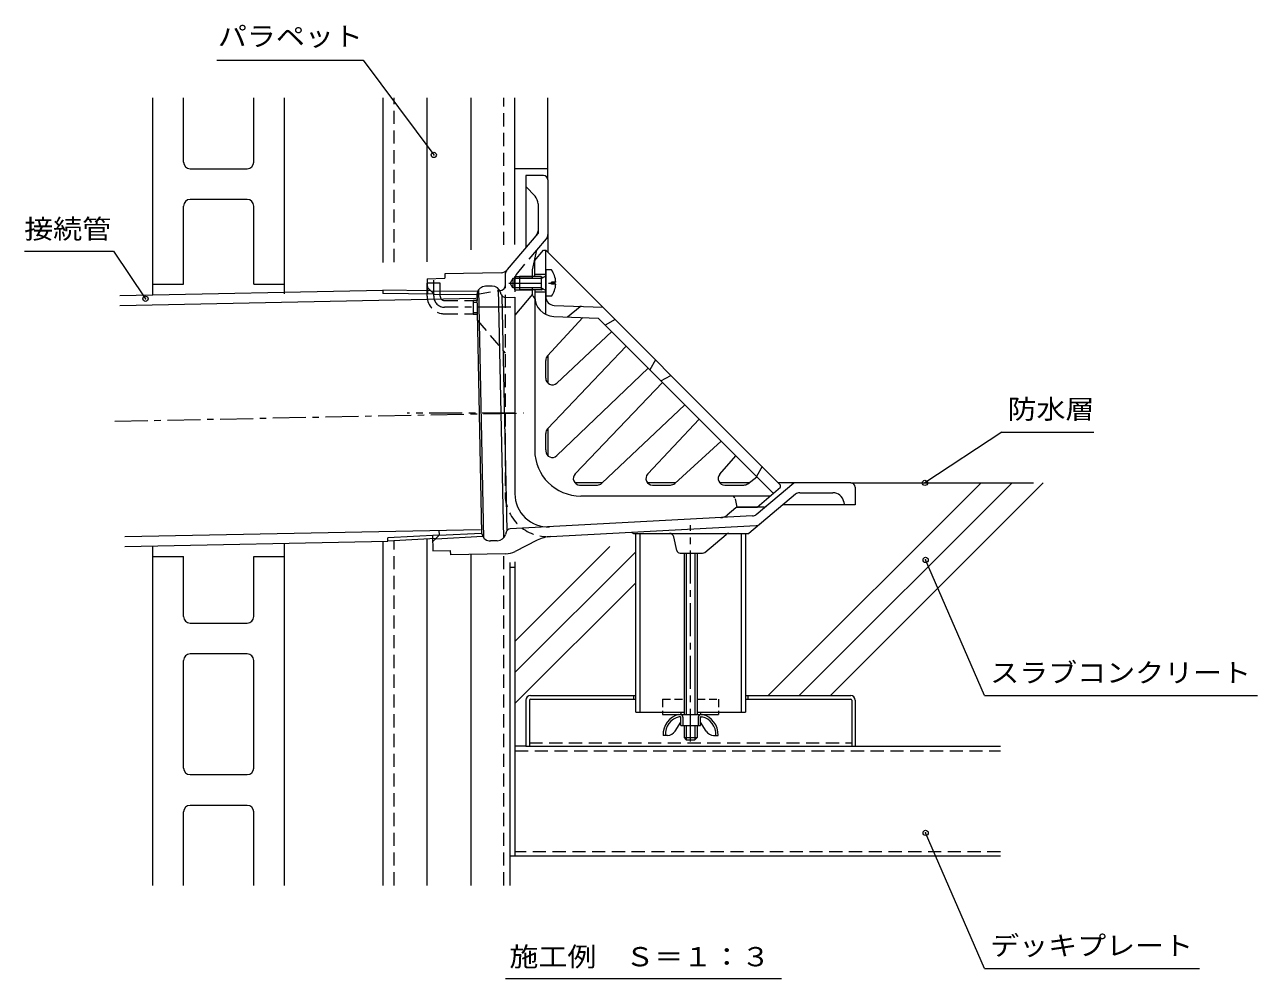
# Model space of a CAD drawing. Units: millimetres, scale not verified. Extents: x -523 to 742, y -591 to 480.
# Drawn here: x 180 to 742, y 30 to 464 of the extents above; entities that cross this region are included whole.
import ezdxf
from ezdxf.enums import TextEntityAlignment as Align

# ---------------------------------------------------------------- set-up
doc = ezdxf.new("R2010")
doc.units = ezdxf.units.MM
doc.header["$LTSCALE"] = 3
doc.header["$PDMODE"] = 32
doc.header["$PDSIZE"] = 2.4
for name, pattern in [('CHAIN1', [8, 5, -1, 1, -1]), ('DASHED1', [1.8, 1.2, -0.6]), ('DASHED2', [3, 2, -1])]:
    doc.linetypes.add(name, pattern=pattern)
for name, color, linetype, lineweight in [('0-0', 3, 'Continuous', 18), ('0-2', 6, 'Continuous', 18), ('0-3', 4, 'Continuous', 18), ('0-4', 6, 'Continuous', 18), ('0-5', 3, 'Continuous', 18), ('0-6', 6, 'Continuous', 18), ('0-9', 7, 'Continuous', 18), ('0-A', 2, 'Continuous', 18), ('0-F', 7, 'Continuous', 18)]:
    doc.layers.add(name, color=color, linetype=linetype, lineweight=lineweight)
doc.styles.add('ＭＳ ゴシック', font='')
doc.styles.get('ＭＳ ゴシック').set_extended_font_data('MS Gothic')

msp = doc.modelspace()

# ---------------------------------------------------------------- linework, layer by layer
at = {"layer": '0-0'}
for p, q in [((408.535, 395.672), (408.535, 362.755)), ((416.535, 395.672), (408.535, 395.672)), ((418.535, 393.672), (418.535, 360.672)), ((412.692, 386.214), (408.535, 390.672)), ((414.035, 382.804), (414.035, 369.31)), ((400.174, 352.791), (414.035, 369.31)), ((413.541, 361.721), (417.833, 366.836)), ((411.535, 352.672), (413.541, 361.721)), ((363.575, 348.678), (371.574, 348.841)), ((363.575, 348.678), (363.717, 341.716)), ((397.191, 351.363), (371.533, 350.841)), ((371.533, 350.841), (371.574, 348.841)), ((402.535, 348.802), (401.305, 346.672)), ((402.535, 348.802), (402.535, 344.542)), ((405.535, 348.802), (402.535, 348.802)), ((403.535, 349.672), (411.535, 349.672)), ((403.535, 343.672), (403.535, 349.672)), ((411.535, 348.802), (411.535, 352.672)), ((366.719, 341.663), (363.658, 344.601)), ((365.161, 343.158), (386.577, 342.925)), ((389.421, 230.534), (387.115, 343.762)), ((393.126, 345.259), (390.103, 345.197)), ((398.42, 230.659), (396.112, 344.011)), ((397.329, 341.529), (397.008, 342.508)), ((402.535, 344.542), (401.305, 346.672)), ((405.535, 344.542), (402.535, 344.542)), ((403.535, 343.672), (411.535, 343.672)), ((411.535, 341.672), (411.535, 344.542)), ((366.719, 341.663), (386.115, 341.452)), ((386.317, 342.219), (386.115, 341.452)), ((386.115, 341.452), (388.327, 232.802)), ((399.952, 234.019), (397.778, 340.778)), ((399.27, 340.153), (403.535, 340.24)), ((411.535, 341.672), (403.535, 332.138)), ((403.535, 340.24), (403.535, 250.661)), ((418.535, 313.745), (418.535, 301.077)), ((418.535, 280.473), (418.535, 268.011)), ((443.337, 255.672), (430.874, 255.672)), ((476.608, 255.672), (463.94, 255.672)), ((510.062, 255.672), (496.867, 255.672)), ((513.426, 241.316), (530.535, 255.672)), ((556.535, 255.672), (523.535, 255.672)), ((558.535, 253.672), (558.535, 245.672)), ((531.336, 250.47), (510.125, 232.672)), ((533.265, 251.172), (548.362, 251.172)), ((553.281, 247.066), (553.535, 245.672)), ((504.117, 244.321), (500.17, 241.009)), ((516.88, 244.672), (505.081, 244.672)), ((558.535, 245.672), (525.618, 245.672)), ((511.658, 240.618), (401.369, 234.722)), ((419.693, 231.195), (513.464, 236.208)), ((365.958, 231.667), (366.1, 224.704)), ((368.956, 231.801), (366.018, 228.741)), ((367.461, 230.244), (388.849, 231.348)), ((368.909, 234.113), (368.956, 231.801)), ((368.956, 231.801), (388.327, 232.802)), ((388.327, 232.802), (388.561, 232.044)), ((399.551, 233.266), (399.25, 232.198)), ((477.274, 224.846), (475.883, 231.106)), ((489.953, 224.023), (499.703, 232.204)), ((366.1, 224.704), (374.099, 224.867)), ((374.099, 224.867), (374.139, 222.867)), ((395.481, 229.283), (392.465, 229.221)), ((413.714, 229.597), (403.57, 224.457)), ((399.254, 223.379), (374.139, 222.867)), ((478.738, 223.672), (488.989, 223.672))]:
    msp.add_line(p, q, dxfattribs=at)
at = {"layer": '0-0', "linetype": 'DASHED2'}
for p, q in [((404.237, 350.632), (413.541, 361.721)), ((399.035, 350.342), (399.035, 250.661)), ((403.535, 348.704), (403.535, 340.24)), ((386.535, 341.672), (397.351, 343.403)), ((386.535, 329.672), (386.535, 341.672)), ((386.535, 329.672), (399.035, 314.775))]:
    msp.add_line(p, q, dxfattribs=at)
at = {"layer": '0-0', "linetype": 'CHAIN1'}
for p, q in [((400.791, 346.672), (424.503, 346.672)), ((401.68, 335.672), (371.518, 335.672)), ((221.29, 283.768), (407.449, 287.559)), ((403.535, 287.479), (354.497, 287.479)), ((483.535, 137.823), (483.535, 236.476))]:
    msp.add_line(p, q, dxfattribs=at)
at = {"layer": '0-0'}
msp.add_lwpolyline([(456.535, 233.165), (457.535, 232.672), (510.125, 232.672)], dxfattribs=at)
for centre, radius, start, end in [((416.535, 393.672), 2, 0, 90), ((409.035, 382.804), 5, 0, 43), ((411.035, 370.402), 3, 319.99997, 0), ((415.535, 368.764), 3, 319.99997, 360), ((397.11, 355.363), 4, 271.16667, 319.99997), ((390.185, 341.198), 4, 91.16649, 165.22168), ((393.208, 341.26), 4, 18.17813, 91.16656), ((399.23, 342.153), 2, 198.17813, 271.16666), ((531.627, 252.672), 3, 90, 130.00003), ((556.535, 253.672), 2, 0, 90), ((418.535, 250.661), 15, 180, 273.06046), ((533.265, 248.172), 3, 90, 130.00003), ((548.362, 246.172), 5, 10.3027, 90), ((505.081, 243.172), 1.5, 90, 130), ((516.88, 246.172), 1.5, 270, 310.00003), ((496.956, 244.839), 5, 273.06046, 310), ((511.498, 243.614), 3, 273.06046, 310.00003), ((513.25, 239.21), 3, 274.07311, 310.00003), ((392.384, 233.221), 4, 197.11205, 271.16684), ((395.4, 233.282), 4, 271.16668, 344.2793), ((401.476, 232.725), 2, 93.06046, 164.2793), ((420.494, 216.216), 15, 93.06046, 116.87197), ((473.931, 230.672), 2, 12.52881, 90), ((500.989, 230.672), 2, 90, 130), ((478.738, 225.172), 1.5, 192.52881, 270), ((399.05, 233.377), 10, 271.16667, 296.87197), ((488.989, 225.172), 1.5, 270, 310)]:
    msp.add_arc(centre, radius, start, end, dxfattribs=at)
at = {"layer": '0-0', "linetype": 'DASHED2'}
for centre, radius, start, end in [((402.035, 350.342), 3, 139.99997, 180), ((406.535, 348.704), 3, 139.99997, 180), ((397.035, 345.377), 2, 279.0903, 0), ((418.535, 250.661), 19.5, 180, 273.06046)]:
    msp.add_arc(centre, radius, start, end, dxfattribs=at)
at = {"layer": '0-2'}
for p, q in [((412.463, 356.86), (416.535, 361.672)), ((416.535, 361.672), (417.535, 361.672)), ((417.535, 361.672), (524.535, 254.672)), ((417.535, 332.459), (417.535, 361.672)), ((412.535, 349.672), (412.535, 356.945)), ((412.535, 350.672), (417.535, 350.672)), ((412.535, 343.672), (412.535, 270.592)), ((412.535, 342.672), (417.535, 342.672)), ((411.329, 340.913), (410.96, 340.987)), ((421.381, 336.524), (443.535, 335.672)), ((427.535, 331.283), (433.237, 336.068)), ((434.402, 331.048), (418.324, 313.515)), ((449.192, 330.015), (444.595, 327.54)), ((447.586, 324.55), (422.586, 301.124)), ((418.36, 280.289), (454.156, 317.98)), ((417.535, 303.313), (417.535, 311.487)), ((467.499, 311.707), (465.024, 307.111)), ((464.239, 307.896), (422.616, 268.073)), ((469.974, 302.161), (474.57, 304.636)), ((470.76, 301.376), (430.936, 259.753)), ((443.152, 255.496), (480.843, 291.292)), ((487.413, 284.722), (463.988, 259.723)), ((417.535, 270.672), (417.535, 278.223)), ((497.398, 274.737), (476.378, 255.461)), ((496.847, 259.648), (504.149, 267.986)), ((509.558, 255.287), (513.693, 258.442)), ((516.05, 263.157), (513.575, 258.561)), ((433.535, 254.672), (441.086, 254.672)), ((466.177, 254.672), (474.35, 254.672)), ((499.104, 254.672), (507.738, 254.672)), ((513.899, 244.672), (524.535, 253.672)), ((524.535, 253.672), (524.535, 254.672)), ((519.808, 249.672), (433.535, 249.672)), ((503.776, 248.466), (504.535, 244.672)), ((504.535, 244.672), (513.899, 244.672))]:
    msp.add_line(p, q, dxfattribs=at)
msp.add_lwpolyline([(421.189, 331.528), (441.385, 330.751), (521.246, 250.889)], dxfattribs=at)
for centre, radius, start, end in [((411.035, 339.442), 1.5, 0, 78.6897), ((421.535, 340.521), 9, 180, 267.79758), ((421.535, 340.521), 4, 180, 267.79758), ((433.757, 334.547), 1.5, 87.79736, 130), ((420.535, 311.487), 3, 137.47789, 180.00017), ((420.535, 303.313), 3, 180.00034, 313.13882), ((420.535, 278.223), 3, 136.47731, 180.00017), ((433.535, 270.672), 21, 180.21879, 270), ((433.535, 270.672), 16, 180, 181.89961), ((420.542, 270.241), 3, 181.89812, 313.73378), ((433.104, 257.679), 3, 136.26622, 268.10188), ((466.177, 257.672), 3, 136.86118, 269.99966), ((499.104, 257.672), 3, 138.78688, 270), ((433.535, 270.672), 16, 268.10173, 270), ((441.086, 257.672), 3, 269.99983, 313.52269), ((474.35, 257.672), 3, 269.99983, 312.52211), ((507.738, 257.672), 3, 270, 307.34552), ((502.305, 248.172), 1.5, 19.47171, 90)]:
    msp.add_arc(centre, radius, start, end, dxfattribs=at)
at = {"layer": '0-3', "linetype": 'DASHED1'}
for p, q in [((470.785, 157.172), (470.785, 151.172)), ((470.785, 157.172), (480.535, 157.172)), ((486.535, 157.172), (496.285, 157.172)), ((496.285, 157.172), (496.285, 151.172))]:
    msp.add_line(p, q, dxfattribs=at)
at = {"layer": '0-3'}
for p, q in [((470.785, 151.172), (470.785, 150.172)), ((470.785, 150.172), (496.285, 150.172)), ((479.035, 151.172), (479.035, 150.172)), ((488.035, 151.172), (488.035, 150.172)), ((496.285, 151.172), (496.285, 150.172))]:
    msp.add_line(p, q, dxfattribs=at)
at = {"layer": '0-4'}
for p, q in [((365.14, 343.179), (343.359, 343.416)), ((223.652, 336.477), (385.696, 339.777)), ((366.697, 341.684), (343.343, 341.937)), ((225.796, 231.199), (387.84, 234.499)), ((368.977, 231.823), (345.61, 230.616)), ((345.686, 229.139), (345.61, 230.616)), ((367.482, 230.265), (345.686, 229.139)), ((225.888, 226.7), (345.686, 229.139))]:
    msp.add_line(p, q, dxfattribs=at)
msp.add_lwpolyline([(223.561, 340.976), (343.359, 343.416), (343.343, 341.937)], dxfattribs=at)
at = {"layer": '0-5', "linetype": 'DASHED2'}
for p, q in [((363.535, 340.672), (363.535, 346.672)), ((369.535, 346.672), (363.535, 346.672)), ((369.535, 340.672), (369.535, 346.672)), ((371.535, 338.672), (384.535, 338.672)), ((384.535, 338.847), (384.535, 332.497)), ((384.535, 338.847), (386.535, 338.847)), ((384.535, 338.032), (386.535, 338.032)), ((371.535, 332.672), (384.535, 332.672)), ((384.535, 333.312), (386.535, 333.312)), ((384.535, 332.497), (386.535, 332.497)), ((410.135, 137.272), (556.935, 137.272))]:
    msp.add_line(p, q, dxfattribs=at)
at = {"layer": '0-5', "linetype": 'CHAIN1'}
msp.add_line((366.535, 340.672), (366.535, 348.06), dxfattribs=at)
at = {"layer": '0-5'}
for p, q in [((410.635, 158.772), (458.535, 158.772)), ((457.535, 158.772), (457.535, 157.172)), ((508.535, 158.772), (556.435, 158.772)), ((509.535, 158.772), (509.535, 157.172)), ((408.535, 156.672), (408.535, 135.672)), ((410.135, 156.672), (410.135, 135.672)), ((410.635, 157.172), (458.535, 157.172)), ((508.535, 157.172), (556.435, 157.172)), ((556.935, 156.672), (556.935, 135.672)), ((558.535, 156.672), (558.535, 135.672)), ((408.535, 135.672), (558.535, 135.672))]:
    msp.add_line(p, q, dxfattribs=at)
at = {"layer": '0-5', "linetype": 'DASHED2'}
for radius in [8, 2]:
    msp.add_arc((371.535, 340.672), radius, 180, 270, dxfattribs=at)
at = {"layer": '0-5', "linetype": 'CHAIN1'}
msp.add_arc((371.535, 340.672), 5, 180, 269.81409, dxfattribs=at)
at = {"layer": '0-5'}
for centre, radius, start, end in [((410.635, 156.672), 2.1, 90, 180), ((556.435, 156.672), 2.1, 0, 90), ((410.635, 156.672), 0.5, 90, 180), ((556.435, 156.672), 0.5, 0, 90)]:
    msp.add_arc(centre, radius, start, end, dxfattribs=at)
at = {"layer": '0-6'}
for p, q in [((458.535, 151.172), (458.535, 232.672)), ((460.535, 151.172), (460.535, 232.672)), ((506.535, 232.672), (506.535, 151.172)), ((508.535, 232.672), (508.535, 151.172)), ((458.535, 151.172), (480.535, 151.172)), ((486.535, 151.172), (508.535, 151.172))]:
    msp.add_line(p, q, dxfattribs=at)
at = {"layer": '0-9'}
for p, q in [((238.575, 341.282), (238.575, 431.02)), ((252.575, 401.784), (252.575, 431.02)), ((284.576, 401.784), (284.576, 431.02)), ((298.575, 341.807), (298.575, 431.02)), ((343.535, 356.104), (343.535, 431.02)), ((363.535, 356.348), (363.535, 431.02)), ((383.535, 361.769), (383.535, 431.02)), ((403.535, 364.177), (403.535, 431.02)), ((418.535, 393.672), (418.535, 431.02)), ((255.576, 398.784), (281.576, 398.784)), ((418.535, 398.672), (403.535, 398.672)), ((252.575, 346.12), (252.575, 381.784)), ((281.576, 384.784), (255.576, 384.784)), ((284.576, 346.12), (284.576, 381.784)), ((238.575, 346.12), (252.575, 346.12)), ((284.576, 346.12), (298.575, 346.12)), ((615.801, 255.674), (518.899, 158.772)), ((629.943, 255.674), (533.041, 158.772)), ((644.085, 255.674), (547.183, 158.772)), ((556.535, 255.672), (639.67, 255.672)), ((238.575, 72.319), (238.575, 226.958)), ((298.575, 72.319), (298.575, 228.18)), ((343.535, 72.319), (343.535, 229.096)), ((363.535, 72.319), (363.535, 230.061)), ((446.748, 226.666), (403.535, 183.453)), ((238.575, 222.12), (252.575, 222.12)), ((252.575, 194.784), (252.575, 222.12)), ((284.576, 194.784), (284.576, 222.12)), ((284.576, 222.12), (298.575, 222.12)), ((383.535, 72.319), (383.535, 223.059)), ((401.235, 219.409), (401.235, 72.319)), ((458.535, 224.311), (403.535, 169.311)), ((403.535, 219.675), (403.535, 85.672)), ((401.235, 217.316), (403.535, 217.316)), ((458.535, 210.169), (403.535, 155.169)), ((255.576, 191.784), (281.576, 191.784)), ((252.575, 125.784), (252.575, 174.784)), ((281.576, 177.784), (255.576, 177.784)), ((284.576, 125.784), (284.576, 174.784)), ((408.535, 135.672), (403.535, 135.672)), ((558.535, 135.672), (624.67, 135.672)), ((255.576, 122.784), (281.576, 122.784)), ((281.576, 108.784), (255.576, 108.784)), ((252.575, 72.319), (252.575, 105.784)), ((284.576, 72.319), (284.576, 105.784)), ((624.67, 85.672), (401.235, 85.672))]:
    msp.add_line(p, q, dxfattribs=at)
at = {"layer": '0-9', "linetype": 'DASHED2'}
for p, q in [((348.535, 356.206), (348.535, 431.02)), ((398.535, 364.075), (398.535, 431.02)), ((348.535, 72.319), (348.535, 229.287)), ((398.535, 72.319), (398.535, 223.364)), ((403.535, 133.672), (624.67, 133.672)), ((624.67, 87.672), (403.535, 87.672))]:
    msp.add_line(p, q, dxfattribs=at)
at = {"layer": '0-9'}
for centre, start, end in [((255.576, 401.784), 180, 270), ((281.576, 401.784), 270, 0), ((255.576, 381.784), 90, 180), ((281.576, 381.784), 0, 90), ((255.576, 194.784), 180, 270), ((281.576, 194.784), 270, 0), ((255.576, 174.784), 90, 180), ((281.576, 174.784), 0, 90), ((255.576, 125.784), 180, 270), ((281.576, 125.784), 270, 0), ((255.576, 105.784), 90, 180), ((281.576, 105.784), 0, 90)]:
    msp.add_arc(centre, 3, start, end, dxfattribs=at)
at = {"layer": '0-A'}
for p, q in [((405.535, 349.672), (405.535, 343.672)), ((415.535, 349.672), (405.535, 349.672)), ((415.535, 348.802), (405.535, 348.802)), ((415.535, 348.802), (417.407, 349.854)), ((415.535, 349.672), (416.299, 349.231)), ((415.535, 349.672), (415.535, 343.672)), ((420.135, 352.672), (417.535, 352.672)), ((417.535, 352.672), (417.535, 340.672)), ((415.535, 344.542), (405.535, 344.542)), ((415.535, 343.672), (405.535, 343.672)), ((415.535, 344.542), (417.407, 343.49)), ((415.535, 343.672), (416.299, 344.113)), ((420.135, 346.193), (420.135, 347.151)), ((422.123, 347.151), (420.135, 347.151)), ((422.123, 346.193), (420.135, 346.193)), ((420.135, 340.672), (417.535, 340.672)), ((480.535, 223.672), (480.535, 150.172)), ((481.535, 223.672), (481.535, 150.172)), ((485.535, 223.672), (485.535, 150.172)), ((486.535, 223.672), (486.535, 150.172)), ((476.431, 142.54), (479.035, 146.672)), ((478.835, 149.172), (478.35, 149.172)), ((479.035, 145.172), (479.035, 148.972)), ((480.035, 148.972), (480.035, 145.172)), ((487.035, 148.972), (487.035, 145.172)), ((488.035, 145.172), (488.035, 148.972)), ((490.639, 142.54), (488.035, 146.672)), ((488.235, 149.172), (488.72, 149.172)), ((473.047, 140.672), (471.035, 140.672)), ((479.035, 145.172), (488.035, 145.172)), ((480.535, 145.172), (480.535, 139.672)), ((481.535, 145.172), (481.535, 138.672)), ((485.535, 145.172), (485.535, 138.672)), ((486.535, 145.172), (486.535, 139.672)), ((494.023, 140.672), (496.035, 140.672)), ((480.535, 139.672), (486.535, 139.672))]:
    msp.add_line(p, q, dxfattribs=at)
msp.add_lwpolyline([(480.535, 139.672), (481.535, 138.672), (485.535, 138.672), (486.535, 139.672)], dxfattribs=at)
for centre, radius, start, end in [((417.285, 350.072), 0.25, 299.32918, 0), ((412.135, 346.672), 10, 2.74562, 36.86987), ((417.285, 343.272), 0.25, 0, 60.67082), ((412.135, 346.672), 10, 323.13013, 357.25438), ((480.271, 141.15), 9.248, 102.71823, 182.96507), ((480.271, 141.15), 8.248, 103.47058, 182.96507), ((478.835, 148.972), 1.2, 0, 90), ((478.835, 148.972), 0.2, 0, 90), ((488.235, 148.972), 1.2, 90, 180), ((488.235, 148.972), 0.2, 90, 180), ((486.799, 141.15), 8.248, 357.03493, 76.52942), ((486.799, 141.15), 9.248, 357.03493, 77.28177), ((473.047, 144.672), 4, 270, 327.78351), ((494.023, 144.672), 4, 212.21649, 270)]:
    msp.add_arc(centre, radius, start, end, dxfattribs=at)
at = {"layer": '0-F'}
for p, q in [((625.251, 278.783), (590.267, 255.672)), ((625.251, 278.783), (667.204, 278.783)), ((617.33, 158.792), (590.577, 220.559)), ((617.33, 158.792), (741.65, 158.792)), ((617.33, 34.479), (590.577, 96.245)), ((617.33, 34.479), (715.291, 34.479)), ((399.237, 29.983), (524.914, 29.983))]:
    msp.add_line(p, q, dxfattribs=at)
for points in [[(267.717, 448.171), (334.371, 448.171), (366.57, 405.061)], [(180.233, 361.176), (220.751, 361.176), (235.273, 339.52)]]:
    msp.add_lwpolyline(points, dxfattribs=at)
for p in [(366.57, 405.061), (235.273, 339.52), (590.267, 255.672), (590.577, 220.559), (590.577, 96.245)]:
    msp.add_point(p, dxfattribs=at)

# ---------------------------------------------------------------- texts
at = {"layer": '0-F', "color": 2, "style": 'ＭＳ ゴシック', "width": 1.1}
for s, p in [('パラペット', (268.243, 452.033)), ('接続管', (180.049, 364.283)), ('防水層', (627.858, 282.236)), ('スラブコンクリート', (619.986, 162.163)), ('デッキプレート', (619.986, 37.85)), ('施工例\u3000Ｓ＝１：３', (401.006, 32.807))]:
    msp.add_text(s, height=8.798, dxfattribs=at).set_placement(p, align=Align.BOTTOM_LEFT)

doc.saveas('drawing.dxf')
